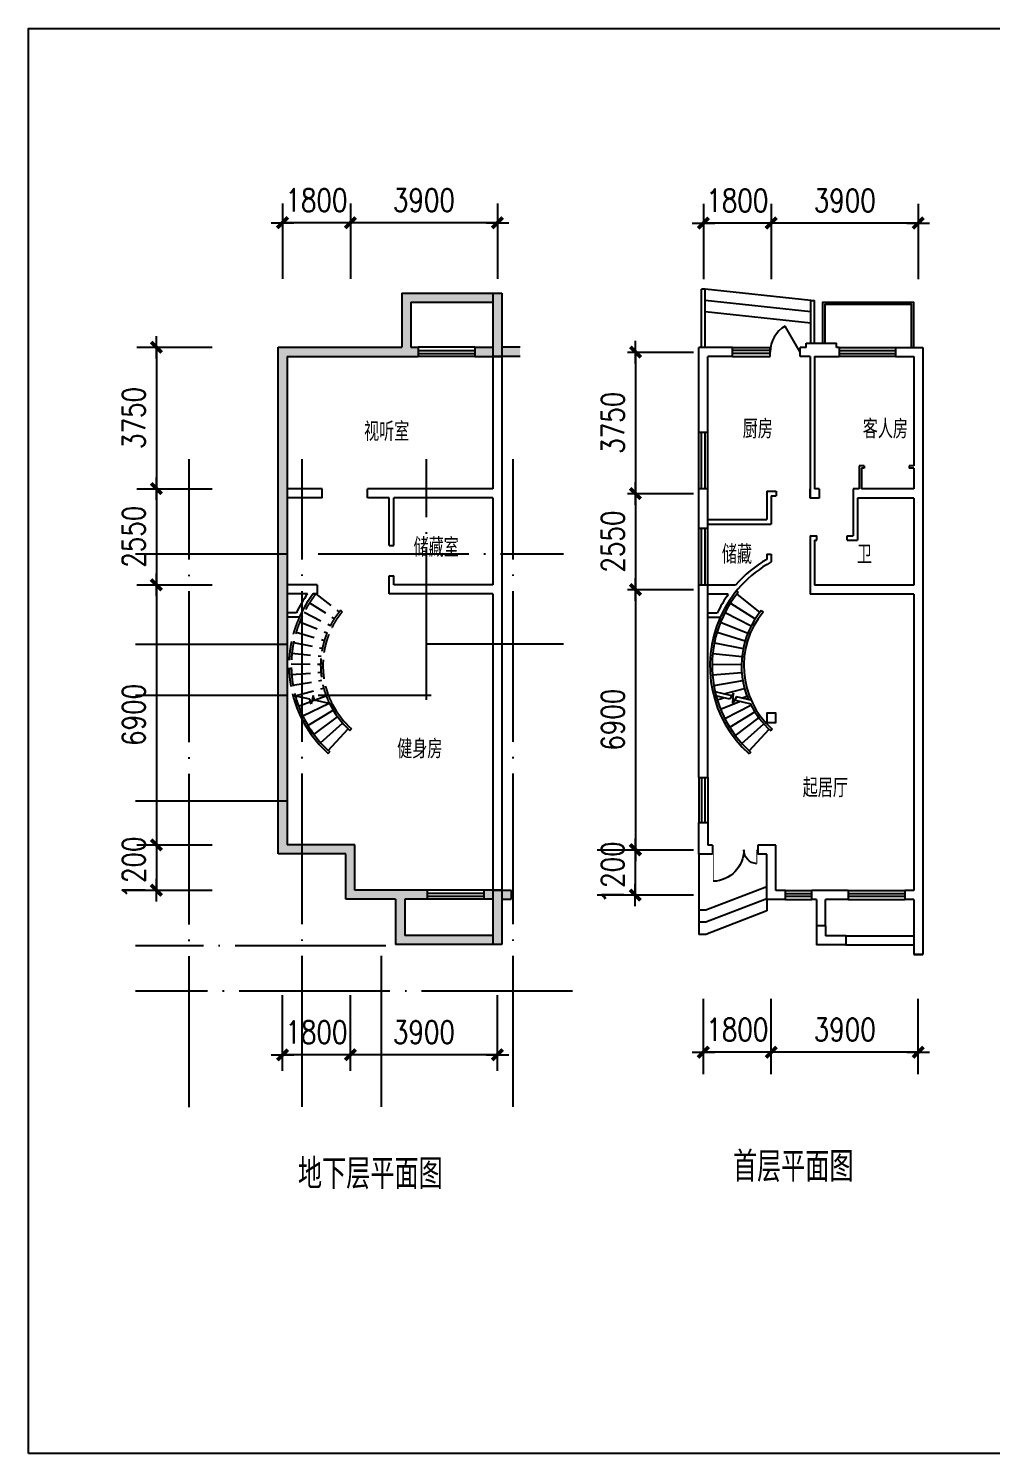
# Model space of a CAD drawing. Extents: x -144404 to 147451, y -180554 to 49126.
# Drawn here: x -13308 to 12211, y -60881 to -23081 of the extents above; entities that cross this region are included whole.
import ezdxf

# ---------------------------------------------------------------- set-up
doc = ezdxf.new("R2010")
doc.units = 0
doc.header["$LTSCALE"] = 2000
doc.header["$MEASUREMENT"] = 0
doc.linetypes.add('DASH', pattern=[0.35, 0.25, -0.1])
doc.linetypes.add('DOTE', pattern=[2.42, 2, -0.2, 0.02, -0.2])
doc.layers.get('0').update_dxf_attribs({"color": 3, "linetype": 'CONTINUOUS'})
doc.layers.get('DEFPOINTS').update_dxf_attribs({"linetype": 'CONTINUOUS'})
for name, color, linetype in [('AXIS', 3, 'CONTINUOUS'), ('DOTE', 1, 'DOTE'), ('JIAJU', 6, 'CONTINUOUS'), ('OTHER', 7, 'CONTINUOUS'), ('PUB_DIM', 3, 'CONTINUOUS'), ('PUB_TEXT', 7, 'CONTINUOUS'), ('PUB_TITLE', 4, 'CONTINUOUS'), ('ROOF', 4, 'CONTINUOUS'), ('STAIR', 6, 'CONTINUOUS'), ('WALL', 255, 'CONTINUOUS'), ('WINDOW', 4, 'CONTINUOUS')]:
    doc.layers.add(name, color=color, linetype=linetype)
doc.styles.add('-宋体', font='simplex.shx', dxfattribs={"width": 0.8, "bigfont": 'hztxt.shx'})
doc.styles.add('DIM_FONT', font='SIMPLEX.shx', dxfattribs={"width": 0.8})
doc.dimstyles.new('AXIS200', dxfattribs={"dimscale": 2, "dimtxt": 300, "dimasz": 1, "dimexe": 250, "dimexo": 300, "dimgap": 150, "dimtad": 1, "dimdec": 0, "dimzin": 0, "dimtxsty": 'DIM_FONT', "dimblk": '_DIMX', "dimcen": 0.09, "dimse1": 1, "dimse2": 1, "dimclrt": 7, "dimazin": 3, "dimtfac": 1, "dimtdec": 0, "dimtix": 1, "dimtmove": 0, "dimatfit": 3, "dimtolj": 1, "dimtzin": 0})

# ---------------------------------------------------------------- blocks, each defined once
blk = doc.blocks.new('_DIMX')
blk.add_line((-150, 0), (150, 0))
at = {"const_width": 50}
blk.add_lwpolyline([(-70, -70), (70, 70)], dxfattribs=at)
blk = doc.blocks.new('*D196')
at = {"color": 0, "linetype": 'BYBLOCK'}
for p, q in [((61431, 28537), (61429, 28537)), ((63233, 28537), (61433, 28537)), ((63235, 28537), (63237, 28537))]:
    blk.add_line(p, q, dxfattribs=at)
at = {"layer": 'DEFPOINTS', "color": 0, "linetype": 'BYBLOCK'}
for p in [(61433, 34137), (63233, 34137), (61433, 28537)]:
    blk.add_point(p, dxfattribs=at)
at = {"color": 0, "linetype": 'BYBLOCK', "xscale": 2, "yscale": 2, "zscale": 2}
blk.add_blockref('_DIMX', (61433, 28537), dxfattribs=at)
at = {"color": 0, "linetype": 'BYBLOCK', "xscale": 2, "yscale": 2, "zscale": 2, "rotation": 180}
blk.add_blockref('_DIMX', (63233, 28537), dxfattribs=at)
at = {"color": 7, "linetype": 'BYBLOCK', "insert": (62333, 29137), "char_height": 600, "attachment_point": 5, "style": 'DIM_FONT'}
blk.add_mtext('\\A1;1800', dxfattribs=at)
blk = doc.blocks.new('*D195')
at = {"color": 0, "linetype": 'BYBLOCK'}
blk.add_line((67131, 28537), (63235, 28537), dxfattribs=at)
at = {"layer": 'DEFPOINTS', "color": 0, "linetype": 'BYBLOCK'}
for p in [(63233, 34137), (67133, 34137), (63233, 28537)]:
    blk.add_point(p, dxfattribs=at)
at = {"color": 0, "linetype": 'BYBLOCK', "xscale": 2, "yscale": 2, "zscale": 2, "rotation": 180}
blk.add_blockref('_DIMX', (63233, 28537), dxfattribs=at)
at = {"color": 0, "linetype": 'BYBLOCK', "xscale": 2, "yscale": 2, "zscale": 2}
blk.add_blockref('_DIMX', (67133, 28537), dxfattribs=at)
at = {"color": 7, "linetype": 'BYBLOCK', "insert": (65183, 29137), "char_height": 600, "attachment_point": 5, "style": 'DIM_FONT'}
blk.add_mtext('\\A1;3900', dxfattribs=at)
blk = doc.blocks.new('*D197')
at = {"color": 0, "linetype": 'BYBLOCK'}
blk.add_line((67131, 50049), (63235, 50049), dxfattribs=at)
at = {"layer": 'DEFPOINTS', "color": 0, "linetype": 'BYBLOCK'}
for p in [(63233, 50049), (63233, 44449), (67133, 44449)]:
    blk.add_point(p, dxfattribs=at)
at = {"color": 0, "linetype": 'BYBLOCK', "xscale": 2, "yscale": 2, "zscale": 2, "rotation": 180}
blk.add_blockref('_DIMX', (63233, 50049), dxfattribs=at)
at = {"color": 0, "linetype": 'BYBLOCK', "xscale": 2, "yscale": 2, "zscale": 2}
blk.add_blockref('_DIMX', (67133, 50049), dxfattribs=at)
at = {"color": 7, "linetype": 'BYBLOCK', "insert": (65183, 50649), "char_height": 600, "attachment_point": 5, "style": 'DIM_FONT'}
blk.add_mtext('\\A1;3900', dxfattribs=at)
blk = doc.blocks.new('_WBLK')
for p, q in [((-0.5, 0.5), (0.5, 0.5)), ((0.5, 0.167), (-0.5, 0.167)), ((0.5, -0.167), (-0.5, -0.167)), ((-0.5, -0.5), (0.5, -0.5))]:
    blk.add_line(p, q)
blk = doc.blocks.new('*D198')
at = {"color": 0, "linetype": 'BYBLOCK'}
for p, q in [((61431, 50049), (61429, 50049)), ((63233, 50049), (61433, 50049)), ((63235, 50049), (63237, 50049))]:
    blk.add_line(p, q, dxfattribs=at)
at = {"layer": 'DEFPOINTS', "color": 0, "linetype": 'BYBLOCK'}
for p in [(61433, 50049), (61433, 44449), (63233, 44449)]:
    blk.add_point(p, dxfattribs=at)
at = {"color": 0, "linetype": 'BYBLOCK', "xscale": 2, "yscale": 2, "zscale": 2}
blk.add_blockref('_DIMX', (61433, 50049), dxfattribs=at)
at = {"color": 0, "linetype": 'BYBLOCK', "xscale": 2, "yscale": 2, "zscale": 2, "rotation": 180}
blk.add_blockref('_DIMX', (63233, 50049), dxfattribs=at)
at = {"color": 7, "linetype": 'BYBLOCK', "insert": (62333, 50649), "char_height": 600, "attachment_point": 5, "style": 'DIM_FONT'}
blk.add_mtext('\\A1;1800', dxfattribs=at)
blk = doc.blocks.new('*D201')
at = {"color": 0, "linetype": 'BYBLOCK'}
blk.add_line((56163, 40323), (56163, 33427), dxfattribs=at)
at = {"layer": 'DEFPOINTS', "color": 0, "linetype": 'BYBLOCK'}
for p in [(60163, 40325), (56163, 33425), (60163, 33425)]:
    blk.add_point(p, dxfattribs=at)
at = {"color": 0, "linetype": 'BYBLOCK', "xscale": 2, "yscale": 2, "zscale": 2}
for p, rotation in [((56163, 40325), 90), ((56163, 33425), 270)]:
    blk.add_blockref('_DIMX', p, dxfattribs=dict(at, rotation=rotation))
at = {"color": 7, "linetype": 'BYBLOCK', "insert": (55563, 36875), "char_height": 600, "attachment_point": 5, "rotation": 90, "style": 'DIM_FONT'}
blk.add_mtext('\\A1;6900', dxfattribs=at)
blk = doc.blocks.new('*D202')
at = {"color": 0, "linetype": 'BYBLOCK'}
for p, q in [((56163, 33427), (56163, 33429)), ((56163, 33425), (56163, 32225)), ((56163, 32223), (56163, 32221))]:
    blk.add_line(p, q, dxfattribs=at)
at = {"layer": 'DEFPOINTS', "color": 0, "linetype": 'BYBLOCK'}
for p in [(60163, 33425), (56163, 32225), (60163, 32225)]:
    blk.add_point(p, dxfattribs=at)
at = {"color": 0, "linetype": 'BYBLOCK', "xscale": 2, "yscale": 2, "zscale": 2}
for p, rotation in [((56163, 33425), 270), ((56163, 32225), 90)]:
    blk.add_blockref('_DIMX', p, dxfattribs=dict(at, rotation=rotation))
at = {"color": 7, "linetype": 'BYBLOCK', "insert": (55563, 32825), "char_height": 600, "attachment_point": 5, "rotation": 90, "style": 'DIM_FONT'}
blk.add_mtext('\\A1;1200', dxfattribs=at)
blk = doc.blocks.new('*D199')
at = {"color": 0, "linetype": 'BYBLOCK'}
blk.add_line((56163, 46623), (56163, 42877), dxfattribs=at)
at = {"layer": 'DEFPOINTS', "color": 0, "linetype": 'BYBLOCK'}
for p in [(60163, 46625), (56163, 42875), (60163, 42875)]:
    blk.add_point(p, dxfattribs=at)
at = {"color": 0, "linetype": 'BYBLOCK', "xscale": 2, "yscale": 2, "zscale": 2}
for p, rotation in [((56163, 46625), 90), ((56163, 42875), 270)]:
    blk.add_blockref('_DIMX', p, dxfattribs=dict(at, rotation=rotation))
at = {"color": 7, "linetype": 'BYBLOCK', "insert": (55563, 44750), "char_height": 600, "attachment_point": 5, "rotation": 90, "style": 'DIM_FONT'}
blk.add_mtext('\\A1;3750', dxfattribs=at)
blk = doc.blocks.new('*D200')
at = {"color": 0, "linetype": 'BYBLOCK'}
blk.add_line((56163, 42873), (56163, 40327), dxfattribs=at)
at = {"layer": 'DEFPOINTS', "color": 0, "linetype": 'BYBLOCK'}
for p in [(60163, 42875), (56163, 40325), (60163, 40325)]:
    blk.add_point(p, dxfattribs=at)
at = {"color": 0, "linetype": 'BYBLOCK', "xscale": 2, "yscale": 2, "zscale": 2}
for p, rotation in [((56163, 42875), 90), ((56163, 40325), 270)]:
    blk.add_blockref('_DIMX', p, dxfattribs=dict(at, rotation=rotation))
at = {"color": 7, "linetype": 'BYBLOCK', "insert": (55563, 41600), "char_height": 600, "attachment_point": 5, "rotation": 90, "style": 'DIM_FONT'}
blk.add_mtext('\\A1;2550', dxfattribs=at)
blk = doc.blocks.new('*D207')
at = {"color": 0, "linetype": 'BYBLOCK'}
for p, q in [((86739, 28242), (86737, 28242)), ((88541, 28242), (86741, 28242)), ((88543, 28242), (88545, 28242))]:
    blk.add_line(p, q, dxfattribs=at)
at = {"layer": 'DEFPOINTS', "color": 0, "linetype": 'BYBLOCK'}
for p in [(86741, 33842), (88541, 33842), (86741, 28242)]:
    blk.add_point(p, dxfattribs=at)
at = {"color": 0, "linetype": 'BYBLOCK', "xscale": 2, "yscale": 2, "zscale": 2}
blk.add_blockref('_DIMX', (86741, 28242), dxfattribs=at)
at = {"color": 0, "linetype": 'BYBLOCK', "xscale": 2, "yscale": 2, "zscale": 2, "rotation": 180}
blk.add_blockref('_DIMX', (88541, 28242), dxfattribs=at)
at = {"color": 7, "linetype": 'BYBLOCK', "insert": (87641, 28842), "char_height": 600, "attachment_point": 5, "style": 'DIM_FONT'}
blk.add_mtext('\\A1;1800', dxfattribs=at)
blk = doc.blocks.new('*D206')
at = {"color": 0, "linetype": 'BYBLOCK'}
blk.add_line((92439, 28242), (88543, 28242), dxfattribs=at)
at = {"layer": 'DEFPOINTS', "color": 0, "linetype": 'BYBLOCK'}
for p in [(88541, 33842), (92441, 33842), (88541, 28242)]:
    blk.add_point(p, dxfattribs=at)
at = {"color": 0, "linetype": 'BYBLOCK', "xscale": 2, "yscale": 2, "zscale": 2, "rotation": 180}
blk.add_blockref('_DIMX', (88541, 28242), dxfattribs=at)
at = {"color": 0, "linetype": 'BYBLOCK', "xscale": 2, "yscale": 2, "zscale": 2}
blk.add_blockref('_DIMX', (92441, 28242), dxfattribs=at)
at = {"color": 7, "linetype": 'BYBLOCK', "insert": (90491, 28842), "char_height": 600, "attachment_point": 5, "style": 'DIM_FONT'}
blk.add_mtext('\\A1;3900', dxfattribs=at)
blk = doc.blocks.new('*D210')
at = {"color": 0, "linetype": 'BYBLOCK'}
for p, q in [((86739, 50236), (86737, 50236)), ((88541, 50236), (86741, 50236)), ((88543, 50236), (88545, 50236))]:
    blk.add_line(p, q, dxfattribs=at)
at = {"layer": 'DEFPOINTS', "color": 0, "linetype": 'BYBLOCK'}
for p in [(86741, 50236), (86741, 44636), (88541, 44636)]:
    blk.add_point(p, dxfattribs=at)
at = {"color": 0, "linetype": 'BYBLOCK', "xscale": 2, "yscale": 2, "zscale": 2}
blk.add_blockref('_DIMX', (86741, 50236), dxfattribs=at)
at = {"color": 0, "linetype": 'BYBLOCK', "xscale": 2, "yscale": 2, "zscale": 2, "rotation": 180}
blk.add_blockref('_DIMX', (88541, 50236), dxfattribs=at)
at = {"color": 7, "linetype": 'BYBLOCK', "insert": (87641, 50836), "char_height": 600, "attachment_point": 5, "style": 'DIM_FONT'}
blk.add_mtext('\\A1;1800', dxfattribs=at)
blk = doc.blocks.new('*D209')
at = {"color": 0, "linetype": 'BYBLOCK'}
blk.add_line((92439, 50236), (88543, 50236), dxfattribs=at)
at = {"layer": 'DEFPOINTS', "color": 0, "linetype": 'BYBLOCK'}
for p in [(88541, 50236), (88541, 44636), (92441, 44636)]:
    blk.add_point(p, dxfattribs=at)
at = {"color": 0, "linetype": 'BYBLOCK', "xscale": 2, "yscale": 2, "zscale": 2, "rotation": 180}
blk.add_blockref('_DIMX', (88541, 50236), dxfattribs=at)
at = {"color": 0, "linetype": 'BYBLOCK', "xscale": 2, "yscale": 2, "zscale": 2}
blk.add_blockref('_DIMX', (92441, 50236), dxfattribs=at)
at = {"color": 7, "linetype": 'BYBLOCK', "insert": (90491, 50836), "char_height": 600, "attachment_point": 5, "style": 'DIM_FONT'}
blk.add_mtext('\\A1;3900', dxfattribs=at)
blk = doc.blocks.new('*D204')
at = {"color": 0, "linetype": 'BYBLOCK'}
blk.add_line((82879, 40510), (82879, 33614), dxfattribs=at)
at = {"layer": 'DEFPOINTS', "color": 0, "linetype": 'BYBLOCK'}
for p in [(83931, 40512), (82879, 33612), (83931, 33612)]:
    blk.add_point(p, dxfattribs=at)
at = {"color": 0, "linetype": 'BYBLOCK', "xscale": 2, "yscale": 2, "zscale": 2}
for p, rotation in [((82879, 40512), 90), ((82879, 33612), 270)]:
    blk.add_blockref('_DIMX', p, dxfattribs=dict(at, rotation=rotation))
at = {"color": 7, "linetype": 'BYBLOCK', "insert": (82279, 37062), "char_height": 600, "attachment_point": 5, "rotation": 90, "style": 'DIM_FONT'}
blk.add_mtext('\\A1;6900', dxfattribs=at)
blk = doc.blocks.new('*D205')
at = {"color": 0, "linetype": 'BYBLOCK'}
for p, q in [((82879, 33614), (82879, 33616)), ((82879, 33612), (82879, 32412)), ((82879, 32410), (82879, 32408))]:
    blk.add_line(p, q, dxfattribs=at)
at = {"layer": 'DEFPOINTS', "color": 0, "linetype": 'BYBLOCK'}
for p in [(83931, 33612), (82879, 32412), (83931, 32412)]:
    blk.add_point(p, dxfattribs=at)
at = {"color": 0, "linetype": 'BYBLOCK', "xscale": 2, "yscale": 2, "zscale": 2}
for p, rotation in [((82879, 33612), 270), ((82879, 32412), 90)]:
    blk.add_blockref('_DIMX', p, dxfattribs=dict(at, rotation=rotation))
at = {"color": 7, "linetype": 'BYBLOCK', "insert": (82279, 33012), "char_height": 600, "attachment_point": 5, "rotation": 90, "style": 'DIM_FONT'}
blk.add_mtext('\\A1;1200', dxfattribs=at)
blk = doc.blocks.new('M_B15SGY')
at = {"linetype": 'CONTINUOUS'}
for p, q in [((-0.5, 0.5), (0.5, 0.5)), ((0.5, 0.167), (-0.5, 0.167)), ((0.5, -0.167), (-0.5, -0.167))]:
    blk.add_line(p, q, dxfattribs=at)
blk = doc.blocks.new('M_A17ORW')
at = {"const_width": 0.02}
for points in [[(-0.481, -0.001), (-0.481, -0.308)], [(0.481, 0.001), (0.481, -0.691)]]:
    blk.add_lwpolyline(points, dxfattribs=at)
for centre, radius, start, end in [((-0.501, -0.003), 0.307, 274.2492, 0.2101), ((0.505, 0.002), 0.699, 180.2762, 268.0603)]:
    blk.add_arc(centre, radius, start, end)
blk = doc.blocks.new('*D203')
at = {"color": 0, "linetype": 'BYBLOCK'}
blk.add_line((82879, 43060), (82879, 40514), dxfattribs=at)
at = {"layer": 'DEFPOINTS', "color": 0, "linetype": 'BYBLOCK'}
for p in [(83931, 43062), (82879, 40512), (83931, 40512)]:
    blk.add_point(p, dxfattribs=at)
at = {"color": 0, "linetype": 'BYBLOCK', "xscale": 2, "yscale": 2, "zscale": 2}
for p, rotation in [((82879, 43062), 90), ((82879, 40512), 270)]:
    blk.add_blockref('_DIMX', p, dxfattribs=dict(at, rotation=rotation))
at = {"color": 7, "linetype": 'BYBLOCK', "insert": (82279, 41787), "char_height": 600, "attachment_point": 5, "rotation": 90, "style": 'DIM_FONT'}
blk.add_mtext('\\A1;2550', dxfattribs=at)
blk = doc.blocks.new('*D208')
at = {"color": 0, "linetype": 'BYBLOCK'}
blk.add_line((82879, 46810), (82879, 43064), dxfattribs=at)
at = {"layer": 'DEFPOINTS', "color": 0, "linetype": 'BYBLOCK'}
for p in [(83931, 46812), (82879, 43062), (83931, 43062)]:
    blk.add_point(p, dxfattribs=at)
at = {"color": 0, "linetype": 'BYBLOCK', "xscale": 2, "yscale": 2, "zscale": 2}
for p, rotation in [((82879, 46812), 90), ((82879, 43062), 270)]:
    blk.add_blockref('_DIMX', p, dxfattribs=dict(at, rotation=rotation))
at = {"color": 7, "linetype": 'BYBLOCK', "insert": (82279, 44937), "char_height": 600, "attachment_point": 5, "rotation": 90, "style": 'DIM_FONT'}
blk.add_mtext('\\A1;3750', dxfattribs=at)
blk = doc.blocks.new('_GCBLK')
at = {"linetype": 'DASH'}
for p, q in [((-0.5, -0.5), (-0.5, 0.5)), ((0.5, -0.5), (0.5, 0.5)), ((-0.5, 0.2), (0.5, 0.2)), ((-0.5, -0.2), (0.5, -0.2))]:
    blk.add_line(p, q, dxfattribs=at)
blk = doc.blocks.new('_DBLK')
blk.add_line((-0.5, 0), (0, -0.866))
blk.add_arc((-0.5, 0), 1, 300, 0)
blk = doc.blocks.new('M_B0OPK')
for p, q in [((-0.5, 0.5), (0.5, 0.5)), ((0.5, 0.167), (-0.5, 0.167)), ((0.5, -0.167), (-0.5, -0.167)), ((-0.5, -0.5), (0.5, -0.5))]:
    blk.add_line(p, q)

msp = doc.modelspace()

# ---------------------------------------------------------------- hatches: boundary and pattern name
at = {"layer": 'PUB_DIM'}
msp.add_hatch(color=256, dxfattribs=at).paths.add_polyline_path([(-2968.3, -31778.5), (-2968.3, -31538.5), (-3168.3, -31538.5), (-3168.3, -30338.5), (-988.3, -30338.5), (-988.3, -30098.5), (-3408.3, -30098.5), (-3408.3, -31538.5), (-6688.3, -31538.5), (-6688.3, -44978.5), (-4888.3, -44978.5), (-4888.3, -46178.5), (-3568.3, -46178.5), (-3568.3, -47378.5), (-988.3, -47378.5), (-988.3, -47138.5), (-3328.3, -47138.5), (-3328.3, -46178.5), (-2728.3, -46178.5), (-2728.3, -45938.5), (-4648.3, -45938.5), (-4648.3, -45910.4, -0.5091751), (-4648.3, -45896.6), (-4648.3, -44738.5), (-6448.3, -44738.5), (-6448.3, -31778.5)])
h = msp.add_hatch(color=256, dxfattribs=at)
h.paths.add_polyline_path([(-748.3, -30098.5), (-988.3, -30098.5), (-988.3, -31778.5), (-748.3, -31778.5)])
h.paths.add_polyline_path([(-1468.3, -31538.5), (-1468.3, -31778.5), (-988.3, -31778.5), (-988.3, -31538.5)])
h.paths.add_polyline_path([(-268.3, -31778.5), (-268.3, -31538.5), (-748.3, -31538.5), (-748.3, -31778.5)])
h = msp.add_hatch(color=256, dxfattribs=at)
h.paths.add_polyline_path([(-988.3, -46178.5), (-988.3, -45938.5), (-1228.3, -45938.5), (-1228.3, -46178.5)])
h.paths.add_polyline_path([(-748.3, -45938.5), (-988.3, -45938.5), (-988.3, -47378.5), (-748.3, -47378.5)])
h.paths.add_polyline_path([(-508.3, -45938.5), (-748.3, -45938.5), (-748.3, -46178.5), (-508.3, -46178.5)])

# ---------------------------------------------------------------- linework, layer by layer
at = {"layer": 'AXIS'}
for p, q in [((-6568.3, -27720.7), (-6568.3, -29720.7)), ((-4768.3, -27720.7), (-4768.3, -29720.7)), ((-868.3, -27720.7), (-868.3, -29720.7)), ((4595.6, -27728.3), (4595.6, -29728.3)), ((6395.6, -27728.3), (6395.6, -29728.3)), ((10295.6, -27728.3), (10295.6, -29728.3)), ((10295.6, -27728.3), (10295.6, -29728.3)), ((-10435, -31538.4), (-8435, -31538.4)), ((2578.9, -31666.1), (4333, -31666.1)), ((-10435, -35288.4), (-8435, -35288.4)), ((2578.9, -35416.1), (4333, -35416.1)), ((-10435, -37838.4), (-8435, -37838.4)), ((2578.9, -37966.1), (4333, -37966.1)), ((-10435, -44738.4), (-8435, -44738.4)), ((1775.9, -44866.1), (4333, -44866.1)), ((-10435, -45938.4), (-8435, -45938.4)), ((1775.9, -46066.1), (4333, -46066.1)), ((-6568.3, -50726.4), (-6568.3, -48726.4)), ((-4768.3, -50726.4), (-4768.3, -48726.4)), ((-868.3, -50726.4), (-868.3, -48726.4)), ((4595.6, -50817.2), (4595.6, -48817.2)), ((6395.6, -50817.2), (6395.6, -48817.2)), ((10295.6, -50817.2), (10295.6, -48817.2)), ((10295.6, -50817.2), (10295.6, -48817.2))]:
    msp.add_line(p, q, dxfattribs=at)
at = {"layer": 'DEFPOINTS', "color": 0, "linetype": 'BYBLOCK'}
for p in [(4807.7, -28691.5), (-3894.9, -39481.1)]:
    msp.add_point(p, dxfattribs=at)
at = {"layer": 'DOTE'}
for p, q in [((-9047.6, -51690.7), (-9047.6, -34501.2)), ((-6047.6, -51683.9), (-6047.6, -34501.2)), ((-2747.6, -40885.6), (-2747.6, -34501.2)), ((-447.6, -51683.9), (-447.6, -34501.2)), ((-10466.5, -37015.6), (884.8, -37015.6)), ((-10466.5, -39415.6), (-6047.6, -39415.6)), ((884.8, -39415.6), (-2747.6, -39415.6)), ((-10466.5, -40765.6), (-2627.6, -40765.6)), ((-10466.5, -43565.6), (-6047.6, -43565.6)), ((-3828, -47415.6), (-10466.5, -47415.6)), ((-3947.6, -51683.9), (-3947.6, -47295.6)), ((1121.5, -48615.6), (-10466.5, -48615.6))]:
    msp.add_line(p, q, dxfattribs=at)
at = {"layer": 'JIAJU'}
msp.add_line((10415.1, -31546.1), (10415.6, -31546.6), dxfattribs=at)
at = {"layer": 'OTHER'}
for p, q in [((-988.3, -30098.5), (-988.3, -35288.5)), ((-748.3, -30098.5), (-748.3, -38673.5)), ((10415.6, -31546.6), (10415.6, -39621.1)), ((10175.6, -31786.1), (10175.6, -34686.1)), ((10175.6, -34746.1), (10175.6, -35296.1)), ((-988.3, -35528.5), (-988.3, -37838.5)), ((10175.6, -35536.1), (10175.6, -37846.1)), ((-988.3, -38078.5), (-988.3, -38673.5)), ((10175.6, -38086.1), (10175.6, -39621.1)), ((-988.3, -38803.5), (-988.3, -47378.5)), ((-748.3, -38803.5), (-748.3, -47378.5)), ((10175.6, -39751.1), (10175.6, -45946.1)), ((10415.6, -39751.1), (10415.6, -46186.1)), ((10175.6, -46186.1), (10175.6, -47646.1)), ((10415.6, -46186.1), (10415.6, -47646.1))]:
    msp.add_line(p, q, dxfattribs=at)
at = {"layer": 'PUB_TITLE'}
msp.add_lwpolyline([(-13307.9, -60881.2), (-13307.9, -23081.2), (40152.1, -23081.2), (40152.1, -60881.2)], close=True, dxfattribs=at)
at = {"layer": 'ROOF', "linetype": 'DASH'}
msp.add_line((4645.6, -31546.1), (4645.6, -29996.1), dxfattribs=at)
at = {"layer": 'STAIR', "linetype": 'DASH'}
for p, q in [((-5684.7, -38081.5), (-5070, -38561.7)), ((-5849.8, -38314.4), (-5193.3, -38735.6)), ((-5032.5, -38514.9), (-4985.2, -38551.9)), ((-6112.1, -38820.8), (-5389.2, -39113.8)), ((-5992.7, -38561.5), (-5300, -38920.2)), ((-6206.9, -39090.1), (-5460, -39314.9)), ((-6320, -39649.1), (-5544.5, -39732.3)), ((-6276.4, -39367), (-5511.9, -39521.6)), ((-6337.3, -39934.1), (-5557.4, -39945.1)), ((-6328.1, -40219.4), (-5550.5, -40158.2)), ((-6292.5, -40502.6), (-5523.9, -40369.7)), ((-6230.8, -40782.8), (-5477.8, -40579.3)), ((-5725.8, -40898.9), (-5412.7, -40782.3))]:
    msp.add_line(p, q, dxfattribs=at)
at = {"layer": 'STAIR'}
for p, q in [((5469.3, -38005.3), (5516.6, -38042.2)), ((5479.2, -38089.1), (6093.9, -38569.3)), ((5314.1, -38322), (5970.5, -38743.2)), ((6131.4, -38522.5), (6178.7, -38559.5)), ((5051.8, -38828.5), (5774.7, -39121.4)), ((5171.2, -38569.1), (5863.9, -38927.8)), ((4957, -39097.7), (5703.9, -39322.5)), ((4843.9, -39656.7), (5619.4, -39740)), ((4887.5, -39374.6), (5652, -39529.3)), ((4826.6, -39941.7), (5606.5, -39952.8)), ((4835.8, -40227), (5613.4, -40165.8)), ((4871.3, -40510.3), (5639.9, -40377.3)), ((-5842.6, -40875.7), (-6293.7, -40778.7)), ((-5758.7, -40771), (-5809.2, -41005.6)), ((-5725.3, -40900.9), (-5758.7, -40771)), ((5300.6, -40874.7), (4884.3, -40777.7)), ((5350.3, -40783.6), (4907, -40680.3)), ((5137, -40733.9), (5686, -40585.5)), ((5390.1, -40710.8), (5300.6, -40874.7)), ((5379.8, -40975.3), (5390.1, -40710.8)), ((5469.4, -40811.4), (5379.8, -40975.3)), ((5885.6, -40908.4), (5469.4, -40811.4)), ((5604.9, -40843), (5751.1, -40788.5)), ((-6143.6, -41054.6), (-5725.8, -40898.9)), ((-6031.6, -41317.2), (-5329.1, -40978.4)), ((-5895.8, -41568.3), (-5227.7, -41165.9)), ((-5809.2, -41005.6), (-5842.6, -40875.7)), ((-5249, -41003.3), (-5725.3, -40900.9)), ((4903.5, -40903.4), (5128.5, -40834.6)), ((5050.6, -41139.2), (5557.1, -40934.5)), ((5162, -41383.7), (5857, -41029.5)), ((5862.9, -41005.8), (5419.6, -40902.5)), ((-5737.4, -41805.8), (-5109.3, -41343.2)), ((-5557.6, -42027.5), (-4975.1, -41508.8)), ((5294.3, -41617.5), (5955.8, -41204.2)), ((5446.5, -41839), (6069.4, -41369.5)), ((5617.4, -42046.3), (6197.1, -41524.4)), ((-5358, -42231.7), (-4826.1, -41661.3)), ((-4781.8, -41700.2), (-4740.8, -41656.3)), ((5805.7, -42237.9), (6337.7, -41667.5)), ((6423, -41663.9), (6382.1, -41707.8)), ((-5354.8, -42314.7), (-5314.7, -42270)), ((5850, -42278.4), (5809.1, -42322.3))]:
    msp.add_line(p, q, dxfattribs=at)
at = {"layer": 'STAIR', "linetype": 'DASH'}
for radius, start, end in [(3140, 142.78184, 194.7794), (3080, 141.92923, 195.34736), (2300, 140.50516, 206.03169), (2240, 140.46511, 207.24803)]:
    msp.add_arc((-3257.6, -39977.7), radius, start, end, dxfattribs=at)
at = {"layer": 'STAIR'}
for centre, radius, start, end in [((7906.3, -39985.4), 3080, 140.88378, 228.09489), ((7906.3, -39985.4), 2300, 140.50516, 203.05632), ((7906.3, -39985.4), 3140, 155.95843, 228.09489), ((7906.3, -39985.4), 2240, 140.46511, 228.53489), ((-3257.6, -39977.7), 3140, 194.7794, 228.09489), ((-3257.6, -39977.7), 3080, 195.34736, 228.09489), ((-3257.6, -39977.7), 2300, 206.03169, 228.49484), ((-3257.6, -39977.7), 2240, 207.24803, 228.53489), ((7906.3, -39985.4), 2300, 206.20747, 228.49484)]:
    msp.add_arc(centre, radius, start, end, dxfattribs=at)
at = {"layer": 'WALL'}
for p, q in [((-3408.3, -30098.5), (-748.3, -30098.5)), ((-3408.3, -30098.5), (-3408.3, -31538.5)), ((-3168.3, -30338.5), (-988.3, -30338.5)), ((-3168.3, -30338.5), (-3168.3, -31538.5)), ((-988.3, -30338.5), (-988.3, -31538.5)), ((-748.3, -30338.5), (-748.3, -31538.5)), ((-6688.3, -44978.5), (-6688.3, -31538.5)), ((-6688.3, -31538.5), (-3408.3, -31538.5)), ((-3168.3, -31538.5), (-2968.3, -31538.5)), ((-2968.3, -31538.5), (-2968.3, -31778.5)), ((-1468.3, -31538.5), (-1468.3, -31778.5)), ((-1468.3, -31538.5), (-988.3, -31538.5)), ((-268.3, -31538.5), (-748.3, -31538.5)), ((4475.6, -42946.1), (4475.6, -31546.1)), ((5005.3, -31546.1), (4475.6, -31546.1)), ((5365.6, -31546.1), (4475.6, -31546.1)), ((5365.6, -31786.1), (5365.6, -31546.1)), ((7165.6, -31786.1), (7165.6, -31546.1)), ((7325.6, -31546.1), (7165.6, -31546.1)), ((7325.6, -31426.1), (8125.6, -31426.1)), ((7325.6, -31546.1), (7325.6, -31426.1)), ((8125.6, -31546.1), (8125.6, -31426.1)), ((8195.6, -31546.1), (8125.6, -31546.1)), ((8195.6, -31546.1), (8195.6, -31786.1)), ((9695.6, -31546.1), (9695.6, -31786.1)), ((9695.6, -31546.1), (10415.1, -31546.1)), ((-6448.3, -31778.5), (-6448.3, -44738.5)), ((-6448.3, -31778.5), (-2968.3, -31778.5)), ((-1468.3, -31778.5), (-748.3, -31778.5)), ((-988.3, -31778.5), (-988.3, -35288.5)), ((-268.3, -31778.5), (-988.3, -31778.5)), ((-748.3, -31778.5), (-748.3, -45938.5)), ((4715.6, -42946.1), (4715.6, -31786.1)), ((5005.3, -31786.1), (4715.6, -31786.1)), ((5365.6, -31786.1), (4715.6, -31786.1)), ((7425.6, -31786.1), (7165.6, -31786.1)), ((7425.6, -31786.1), (7425.6, -35536.1)), ((7545.6, -31786.1), (7545.6, -35295.6)), ((7545.6, -31786.1), (8195.6, -31786.1)), ((9695.6, -31786.1), (10175.6, -31786.1)), ((10175.6, -31786.1), (10175.6, -34686.1)), ((10415.6, -31786.1), (10415.6, -45946.1)), ((8725.6, -34686.1), (8725.6, -35296.1)), ((8855.6, -34686.1), (8725.6, -34686.1)), ((8785.6, -34746.1), (8785.6, -35296.1)), ((8855.6, -34746.1), (8785.6, -34746.1)), ((8855.6, -34686.1), (8855.6, -34746.1)), ((10055.6, -34686.1), (10055.6, -34746.1)), ((10175.6, -34686.1), (10055.6, -34686.1)), ((10175.6, -34746.1), (10055.6, -34746.1)), ((10175.6, -34746.1), (10175.6, -35296.1)), ((-5518.3, -35288.5), (-6448.3, -35288.5)), ((-5518.3, -35528.5), (-6448.3, -35528.5)), ((-5518.3, -35528.5), (-5518.3, -35288.5)), ((-4318.3, -35528.5), (-4318.3, -35288.5)), ((-3738.3, -35288.5), (-4318.3, -35288.5)), ((-3738.3, -35528.5), (-4318.3, -35528.5)), ((-988.3, -35288.5), (-3738.3, -35288.5)), ((-3498.3, -35288.5), (-3738.3, -35288.5)), ((-3738.3, -36798.5), (-3738.3, -35528.5)), ((-988.3, -35528.5), (-3618.3, -35528.5)), ((-3498.3, -35528.5), (-3618.3, -35528.5)), ((-3618.3, -36798.5), (-3618.3, -35528.5)), ((-988.3, -35528.5), (-988.3, -37838.5)), ((6275.6, -35356.1), (6275.6, -36106.1)), ((6275.6, -35356.1), (6525.6, -35356.1)), ((6395.6, -35476.1), (6395.6, -36226.1)), ((6395.6, -35476.1), (6525.6, -35476.1)), ((6525.6, -35356.1), (6525.6, -35476.1)), ((7425.6, -35296.1), (7425.6, -35536.1)), ((7425.6, -35536.1), (7425.6, -35296.1)), ((7545.6, -35295.6), (7546.1, -35296.1)), ((7665.6, -35296.1), (7546.1, -35296.1)), ((7665.6, -35296.1), (7665.6, -35536.1)), ((8565.6, -35296.1), (8565.6, -36536.1)), ((8565.6, -35296.1), (8565.6, -35536.1)), ((8725.6, -35296.1), (8565.6, -35296.1)), ((10175.6, -35296.1), (8785.6, -35296.1)), ((7665.6, -35536.1), (7425.6, -35536.1)), ((8685.6, -35536.1), (8685.6, -36656.1)), ((10175.6, -35536.1), (8685.6, -35536.1)), ((10175.6, -35536.1), (10175.6, -37846.1)), ((4715.6, -36106.1), (6275.6, -36106.1)), ((4715.6, -36226.1), (6395.6, -36226.1)), ((7425.6, -36536.1), (7425.6, -38086.1)), ((7425.6, -36536.1), (7605.6, -36536.1)), ((7545.6, -36656.1), (7545.6, -37846.1)), ((7545.6, -36656.1), (7605.6, -36656.1)), ((7605.6, -36656.1), (7605.6, -36536.1)), ((8405.6, -36536.1), (8565.6, -36536.1)), ((8405.6, -36656.1), (8405.6, -36536.1)), ((8405.6, -36656.1), (8685.6, -36656.1)), ((-3738.3, -36798.5), (-3618.3, -36798.5)), ((6275.6, -37026.1), (6395.6, -37026.1)), ((6275.6, -37026.1), (6275.6, -37162.5)), ((6395.6, -37026.1), (6395.6, -37232.7)), ((-3738.3, -37598.5), (-3618.3, -37598.5)), ((-3738.3, -38078.5), (-3738.3, -37598.5)), ((-3618.3, -37838.5), (-3618.3, -37598.5)), ((-5648.3, -37838.5), (-6448.3, -37838.5)), ((-5907.2, -38078.5), (-6448.3, -38078.5)), ((-5648.3, -38078.5), (-5758.1, -38078.5)), ((-5648.3, -37838.5), (-5648.3, -38078.5)), ((-988.3, -38078.5), (-3738.3, -38078.5)), ((-988.3, -37838.5), (-3618.3, -37838.5)), ((-988.3, -38078.5), (-988.3, -45938.5)), ((5446.4, -37846.1), (4715.6, -37846.1)), ((5256.7, -38086.1), (4715.6, -38086.1)), ((10175.6, -38086.1), (7425.6, -38086.1)), ((10175.6, -37846.1), (7545.6, -37846.1)), ((10175.6, -38086.1), (10175.6, -45946.1)), ((-6202, -38578.5), (-6448.3, -38578.5)), ((-6125.2, -38698.5), (-6448.3, -38698.5)), ((4961.8, -38586.1), (4715.6, -38586.1)), ((5038.7, -38706.1), (4715.6, -38706.1)), ((4475.6, -42946.1), (4715.6, -42946.1)), ((4475.6, -44146.1), (4715.6, -44146.1)), ((4475.6, -44986.1), (4475.6, -44146.1)), ((4715.6, -44146.1), (4715.6, -44746.1)), ((-4888.3, -44978.5), (-6688.3, -44978.5)), ((-4648.3, -44738.5), (-6448.3, -44738.5)), ((-4888.3, -46178.5), (-4888.3, -44978.5)), ((-4648.3, -45938.5), (-4648.3, -44738.5)), ((4835.6, -44746.1), (4715.6, -44746.1)), ((4835.6, -44746.1), (4835.6, -44986.1)), ((6035.6, -44746.1), (6035.6, -44986.1)), ((6515.6, -44746.1), (6035.6, -44746.1)), ((6515.6, -45946.1), (6515.6, -44746.1)), ((4835.6, -44986.1), (4475.6, -44986.1)), ((6275.6, -44986.1), (6035.6, -44986.1)), ((6275.6, -46186.1), (6275.6, -44986.1)), ((-2728.3, -45938.5), (-4648.3, -45938.5)), ((-2728.3, -45938.5), (-2728.3, -46178.5)), ((-1228.3, -45938.5), (-1228.3, -46178.5)), ((-748.3, -45938.5), (-1228.3, -45938.5)), ((-988.3, -45938.5), (-508.3, -45938.5)), ((-508.3, -45938.5), (-508.3, -46178.5)), ((6775.6, -45946.1), (6515.6, -45946.1)), ((6775.6, -46186.1), (6775.6, -45946.1)), ((8435.6, -45946.1), (7475.6, -45946.1)), ((7475.6, -46186.1), (7475.6, -45946.1)), ((8435.6, -45946.1), (8435.6, -46186.1)), ((9935.6, -45946.1), (9935.6, -46186.1)), ((10175.6, -45946.1), (9935.6, -45946.1)), ((-3568.3, -46178.5), (-4888.3, -46178.5)), ((-3568.3, -46178.5), (-3568.3, -47378.5)), ((-2728.3, -46178.5), (-3328.3, -46178.5)), ((-3328.3, -46178.5), (-3328.3, -47138.5)), ((-988.3, -46178.5), (-1228.3, -46178.5)), ((-988.3, -46178.5), (-988.3, -47138.5)), ((-748.3, -46178.5), (-508.3, -46178.5)), ((-748.3, -46178.5), (-748.3, -47138.5)), ((6775.6, -46186.1), (6275.6, -46186.1)), ((7595.6, -46186.1), (7475.6, -46186.1)), ((7595.6, -46186.1), (7595.6, -46886.1)), ((8435.6, -46186.1), (7835.6, -46186.1)), ((7835.6, -46886.1), (7835.6, -46186.1)), ((10175.6, -46186.1), (9935.6, -46186.1)), ((10175.6, -46186.1), (10175.6, -47646.1)), ((10415.6, -46186.1), (10415.6, -47646.1)), ((-988.3, -47138.5), (-3328.3, -47138.5)), ((7835.6, -46886.1), (7595.6, -46886.1)), ((7595.6, -46886.1), (7595.6, -47386.1)), ((7835.6, -46886.1), (7835.6, -47146.1)), ((8375.6, -47146.1), (7835.6, -47146.1)), ((8375.6, -47146.1), (8375.6, -47386.1)), ((8375.6, -47146.1), (10175.6, -47146.1)), ((-748.3, -47378.5), (-3568.3, -47378.5)), ((8375.6, -47386.1), (7595.6, -47386.1)), ((8375.6, -47386.1), (10175.6, -47386.1)), ((10175.6, -47646.1), (10415.6, -47646.1)), ((10415.6, -47646.1), (10175.6, -47646.1))]:
    msp.add_line(p, q, dxfattribs=at)
for centre, radius, start, end in [((7906.3, -39985.4), 3140, 118.75866, 155.95843), ((7906.3, -39985.4), 3260, 120.01463, 138.98879), ((-3257.6, -39977.7), 3260, 144.36729, 154.58238), ((-3257.6, -39977.7), 3140, 142.78184, 155.95843), ((7906.3, -39985.4), 3260, 144.36729, 154.58238)]:
    msp.add_arc(centre, radius, start, end, dxfattribs=at)
at = {"layer": 'WINDOW'}
for p, q in [((4545.6, -31546.1), (4545.6, -29996.1)), ((4645.6, -29996.1), (4545.6, -29996.1)), ((4645.6, -31496.1), (4645.6, -29996.1)), ((7445.6, -30296.1), (4645.6, -29996.1)), ((7445.6, -30597.9), (4645.6, -30297.9)), ((7445.6, -30899.6), (4645.6, -30599.6)), ((7445.6, -31426.1), (7445.6, -30296.1)), ((7445.6, -30296.1), (7545.6, -30296.1)), ((7545.6, -31426.1), (7545.6, -30296.1)), ((6365.6, -31786.1), (6365.6, -31546.1)), ((6365.6, -31786.1), (6365.6, -31546.1)), ((8195.6, -31546.1), (9695.6, -31546.1)), ((4475.6, -42946.1), (4475.6, -44146.1)), ((4475.6, -44986.1), (4475.6, -47110.1)), ((6275.6, -45845.6), (4655.6, -46467.5)), ((4655.6, -46467.5), (4475.6, -46467.5)), ((6275.6, -46166.9), (4655.6, -46788.8)), ((6275.6, -46488.3), (4655.6, -47110.1)), ((6275.6, -46166.9), (6275.6, -46488.3)), ((6775.6, -46186.1), (7475.6, -46186.1)), ((8435.6, -46186.1), (9935.6, -46186.1)), ((4655.6, -46788.8), (4475.6, -46788.8)), ((4655.6, -47110.1), (4475.6, -47110.1))]:
    msp.add_line(p, q, dxfattribs=at)
for points in [[(10175.6, -31546.1), (10175.6, -30346.1), (7755.6, -30346.1), (7755.6, -31426.1)], [(10115.6, -31546.1), (10115.6, -30406.1), (7815.6, -30406.1), (7815.6, -31426.1)]]:
    msp.add_lwpolyline(points, dxfattribs=at)
msp.add_lwpolyline([(6275.6, -41486.1), (6515.6, -41486.1), (6515.6, -41246.1), (6275.6, -41246.1)], close=True, dxfattribs=at)

# ---------------------------------------------------------------- block references
for name, p, xscale, yscale, zscale in [('_DBLK', (6765.6, -31666.1), -800, -800, 800), ('M_B0OPK', (5865.6, -31666.1), 1000, 240, 1000)]:
    msp.add_blockref(name, p, dxfattribs=dict(at, xscale=xscale, yscale=yscale, zscale=zscale))
for name, p, xscale, yscale, zscale, rotation in [('_WBLK', (-2218.3, -31658.5), 1500, 239.9999999999927, 1500, 180), ('M_B15SGY', (8945.6, -31666.1), 1500, 239.9999999999927, 1500, 180), ('_GCBLK', (4595.6, -34546.1), 1500, 240, 1500, 90), ('_GCBLK', (4595.6, -37096.1), 1500, 240, 1500, 90), ('M_B15SGY', (4675.6, -43546.1), 1200, 240, 1200, 90), ('M_A17ORW', (5435.6, -44866.1), 1200, -1200, 1200, 180), ('_WBLK', (-1978.3, -46058.5), 1500, 239.9999999999999, 1500, 180), ('M_B15SGY', (7125.6, -45986.1), 700, 240.0000000000036, 700, 180), ('M_B15SGY', (9185.6, -45986.1), 1500, 240, 1500, 180)]:
    msp.add_blockref(name, p, dxfattribs=dict(at, xscale=xscale, yscale=yscale, zscale=zscale, rotation=rotation))

# ---------------------------------------------------------------- texts
at = {"layer": 'PUB_TEXT', "style": '-宋体', "width": 0.8}
for s, height, p in [('视听室', 500, (-4406.2, -34025.4)), ('厨房        客人房', 500, (5638, -33955.5)), ('储藏室', 500, (-3091.9, -37096.1)), ('储藏', 500, (5084.8, -37282.8)), ('卫', 500, (8668.4, -37282.8)), ('健身房', 500, (-3528.3, -42443.3)), ('起居厅', 500, (7229.8, -43473.8)), ('首层平面图  ', 800, (5378.9, -53674.1)), ('地下层平面图 ', 800, (-6160.3, -53861.9))]:
    msp.add_text(s, height=height, dxfattribs=at).set_placement(p)

# ---------------------------------------------------------------- dimensions: what is measured, and where the dimension line sits
at = {"layer": 'AXIS'}
for base, p1, p2, angle, picture, middle, set_off in [((-6568.3, -28234.1), (-4768.3, -33834.1), (-6568.3, -33834.1), 180, '*D198', (-5668.3, -27634.1), (-68001.7, -78283.2)), ((4595.6, -28241.8), (6395.6, -33841.8), (4595.6, -33841.8), 180, '*D210', (5495.6, -27641.8), (-82145.7, -78478.2)), ((2794.1, -37966.1), (3846.3, -35416.1), (3846.3, -37966.1), 90, '*D203', (2194.1, -36691.1), (-80084.9, -78478.2)), ((2794.1, -44866.1), (3846.3, -37966.1), (3846.3, -44866.1), 90, '*D204', (2194.1, -41416.1), (-80084.9, -78478.2)), ((2788.3, -46066.1), (3840.5, -44866.1), (3840.5, -46066.1), 90, '*D205', (2188.3, -45466.1), (-80090.7, -78478.2))]:
    dim = msp.add_linear_dim(base=base, p1=p1, p2=p2, angle=angle, dimstyle='AXIS200', dxfattribs=at)
    dim.commit()
    dim.dimension.update_dxf_attribs({"geometry": picture, "text_midpoint": middle, "insert": set_off})
for p1, p2, distance, picture, middle, set_off in [((-868.3, -33834.1), (-4768.3, -33834.1), -5600, '*D197', (-2818.3, -27634.1), (-68001.7, -78283.2)), ((10295.6, -33841.8), (6395.6, -33841.8), -5600, '*D209', (8345.6, -27641.8), (-82145.7, -78478.2)), ((3846.3, -31666.1), (3846.3, -35416.1), -1052.2, '*D208', (2194.1, -33541.1), (-80084.9, -78478.2)), ((-868.3, -44705.9), (-4768.3, -44705.9), 5600, '*D195', (-2818.3, -49705.9), (-68001.7, -78843.2)), ((10295.6, -44635.9), (6395.6, -44635.9), 5600, '*D206', (8345.6, -49635.9), (-82145.7, -78478.2))]:
    dim = msp.add_aligned_dim(p1=p1, p2=p2, distance=distance, dimstyle='AXIS200', dxfattribs=at)
    dim.commit()
    dim.dimension.update_dxf_attribs({"geometry": picture, "text_midpoint": middle, "insert": set_off})
for base, p1, p2, picture, middle, set_off in [((-6568.3, -50305.9), (-4768.3, -44705.9), (-6568.3, -44705.9), '*D196', (-5668.3, -49705.9), (-68001.7, -78843.2)), ((4595.6, -50235.9), (6395.6, -44635.9), (4595.6, -44635.9), '*D207', (5495.6, -49635.9), (-82145.7, -78478.2))]:
    dim = msp.add_linear_dim(base=base, p1=p1, p2=p2, dimstyle='AXIS200', dxfattribs=at)
    dim.commit()
    dim.dimension.update_dxf_attribs({"geometry": picture, "text_midpoint": middle, "insert": set_off})
at = {"layer": 'PUB_DIM'}
for p1, p2, picture, middle in [((-5915.6, -31538.4), (-5915.6, -35288.4), '*D199', (-10515.6, -33413.4)), ((-5915.6, -35288.4), (-5915.6, -37838.4), '*D200', (-10515.6, -36563.4)), ((-5915.6, -37838.4), (-5915.6, -44738.4), '*D201', (-10515.6, -41288.4)), ((-5915.6, -44738.4), (-5915.6, -45938.4), '*D202', (-10515.6, -45338.4))]:
    dim = msp.add_aligned_dim(p1=p1, p2=p2, distance=-4000, dimstyle='AXIS200', dxfattribs=at)
    dim.commit()
    dim.dimension.update_dxf_attribs({"geometry": picture, "text_midpoint": middle, "insert": (-66078.9, -78163.1)})

doc.saveas('drawing.dxf')
